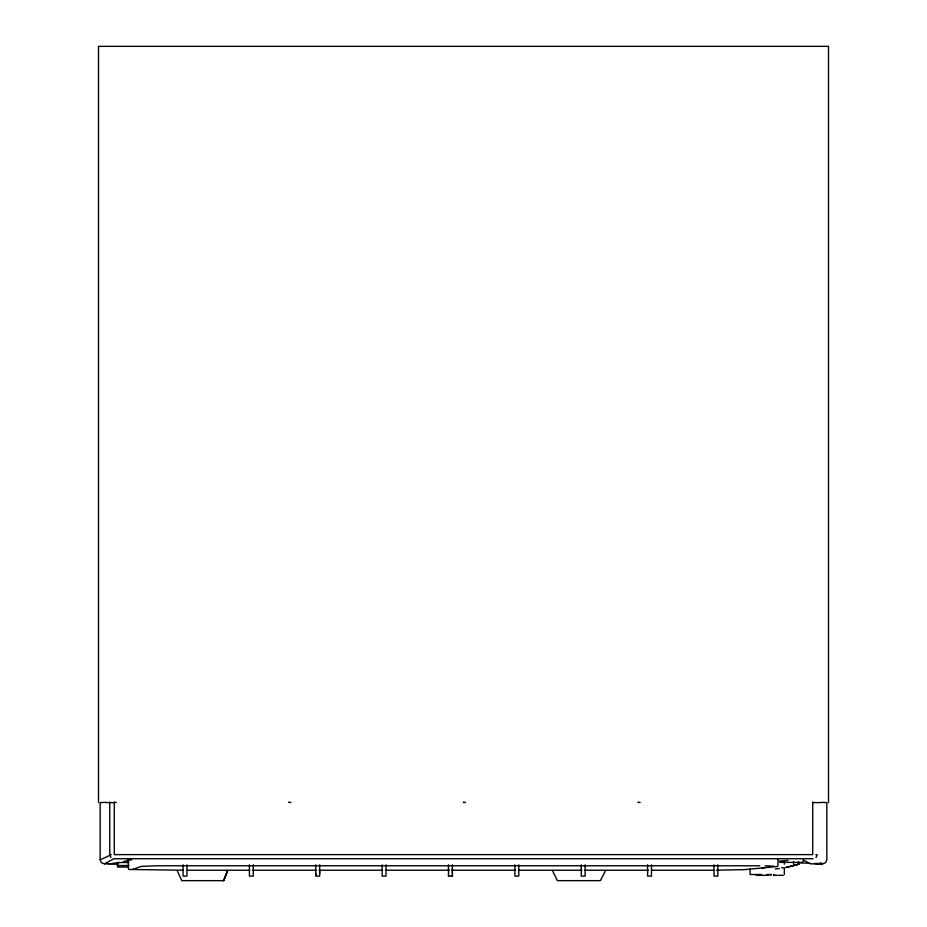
<?xml version="1.0" encoding="UTF-8"?>
<svg xmlns="http://www.w3.org/2000/svg" width="927" height="927" viewBox="0 0 927 927"><rect width="100%" height="100%" fill="white"/><g stroke="black" fill="none" stroke-linecap="round" stroke-linejoin="round"><path stroke-width="1.39" d="M315.783 875.192L315.783 873.466M319.664 873.466L319.664 871.148M452.388 875.192L452.388 876.108L448.506 876.108L448.506 875.192M448.506 871.148L448.506 868.495M452.388 873.466L452.388 868.495M750.094 869.132L750.094 874.52L761.716 874.52M784.335 874.52L784.335 867.788L781.681 867.788M812.712 801.994L812.712 854.624L114.288 854.624L114.288 801.994L116.304 802.597M117.544 865.841L117.544 862.504L129.015 862.504M227.66 870.569L223.685 880.65L227.66 870.569L223.685 880.65L181.785 880.65L177.196 870.569M816.015 857.591L817.232 854.81L815.772 854.682M605.632 870.569L600.372 880.65L557.417 880.65L552.446 870.569M770.905 875.331L771.449 874.543L766.756 874.509M773.442 875.331L774.045 874.543M105.435 802.295L100.151 802.655L100.151 859.897L101.414 862.701L104.45 863.848L113.951 858.738L813.049 858.738M100.151 859.897L111.228 854.682M810.325 863.848L822.55 863.848L825.586 862.701L826.849 859.897L826.849 802.655L821.565 802.295M775.922 875.331L776.548 875.343L773.836 875.343M132.932 869.236L141.518 866.339L156.663 865.772L759.816 865.783M785.829 867.51L798.645 864.138L798.645 861.658M792.272 866.027L798.587 864.138M799.167 864.138L786.189 867.51M123.384 861.589L131.68 859.769M777.51 866.513L744.497 869.63L716.455 870.21M775.331 868.947L779.294 868.564M779.398 861.125L788.02 860.465M117.567 863.755L104.45 863.848M113.071 863.176L118.575 863.06M759.364 875.355L768.518 875.343M764.451 867.788L761.716 867.788M105.933 802.597L114.253 802.597M812.712 802.597L821.067 802.597M779.769 862.388L803.164 862.388L803.164 859.862M107.926 863.709L117.845 863.709M117.544 865.528L129.015 865.528M127.683 867.023L117.544 867.023L117.544 862.504M183.152 870.21L128.563 869.456L128.019 859.132M187.486 870.21L249.641 870.21M252.526 870.21L316.119 870.21M319.015 870.21L382.608 870.21M385.493 870.21L449.085 870.21M451.97 870.21L515.563 870.21M518.46 870.21L582.052 870.21M584.937 870.21L648.529 870.21M651.426 870.21L713.57 870.21M756.305 875.343L757.962 875.343M783.211 875.343L777.788 875.331M756.78 875.343L758.715 875.355M764.984 865.818L774.138 866.235M798.193 862.828L810.325 863.222M814.578 863.5L822.55 863.848L820.175 862.573M815.76 863.5L822.55 863.848M640.128 802.597L638.112 801.994L638.112 802.597M465.516 802.597L463.5 801.994L463.5 802.597M290.916 802.597L288.888 801.994L288.888 802.597M804.242 860.465L808.031 862.573M110.985 857.591L109.768 854.81L109.768 802.017M828.506 802.597L828.506 46.35L98.494 46.35L98.494 802.597M793.582 861.658L793.582 864.138M784.381 861.658L784.381 864.138M777.95 858.726L777.95 865.818M717.846 864.81L717.846 876.108L713.975 876.108L713.975 864.81M651.484 864.81L651.484 876.108L647.602 876.108L647.602 864.81M585.122 864.81L585.122 876.108L581.241 876.108L581.241 864.81M518.749 864.81L518.749 876.108L514.879 876.108L514.879 864.81M452.388 864.81L452.388 876.108M448.506 864.81L448.506 876.108M386.026 864.81L386.026 876.108L382.144 876.108L382.144 864.81M319.664 864.81L319.664 876.108L315.783 876.108L315.783 864.81M253.291 864.81L253.291 876.108L249.421 876.108L249.421 864.81M186.93 864.81L186.93 876.108L183.048 876.108L183.048 864.81"/></g></svg>
